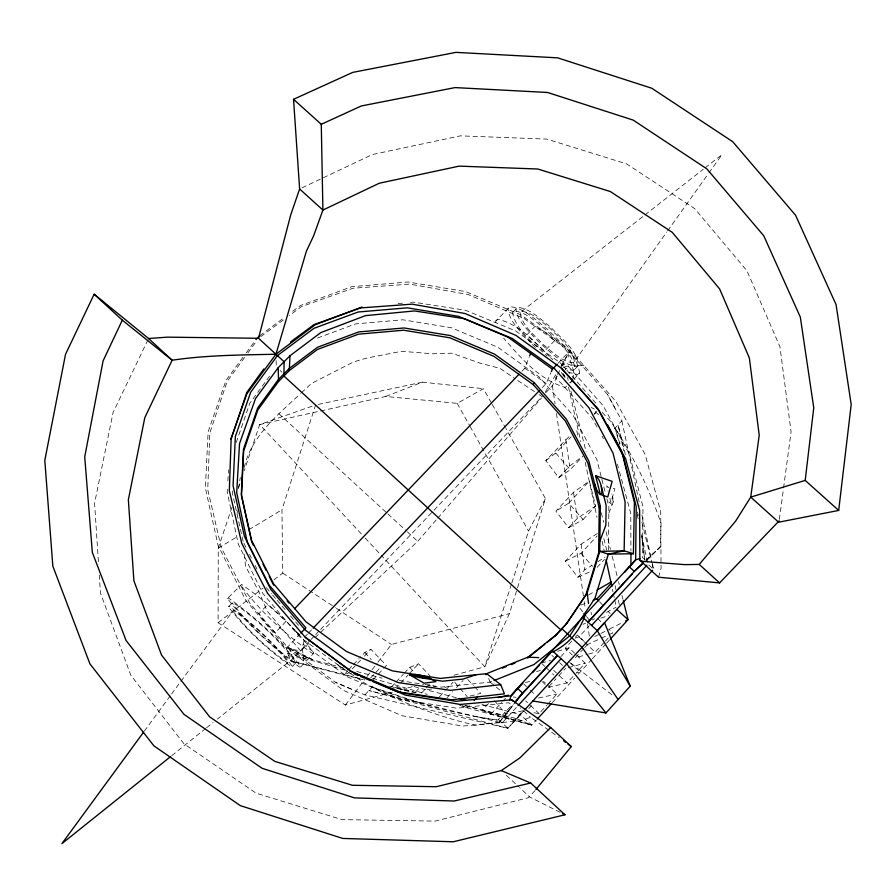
<?xml version="1.0" encoding="UTF-8"?>
<svg xmlns="http://www.w3.org/2000/svg" width="896" height="896" viewBox="0 0 896 896"><rect width="100%" height="100%" fill="white"/><g stroke="black" fill="none" stroke-linecap="round" stroke-linejoin="round"><path stroke-width="0.67" stroke-dasharray="4.48 3.36" d="M392.302 692.16L345.374 705.04L218.098 622.72L218.254 548.15L231.918 507.394M574.358 361.592C572.667 347.816 559.44 338.453 550.547 328.832C541.856 322.011 533.232 312.805 521.786 311.293L520.094 312.659C522.211 326.278 534.957 335.574 543.894 345.128C552.541 352.005 561.142 360.942 572.477 362.779L574.358 361.592L666.792 231.986M562.99 367.046L568.781 369.667L572.914 370.339L575.075 368.995C573.093 353.114 557.816 342.328 547.557 331.218C537.522 323.344 527.587 312.693 514.382 310.934L512.456 312.502C516.342 331.038 533.96 343.515 547.086 355.958M608.395 550.043L608.91 506.867L606.603 497.795M575.075 368.995L578.536 365.355C576.632 349.462 561.322 338.654 551.074 327.544C541.038 319.682 531.082 309.03 517.877 307.317L512.456 312.502M303.677 660.923L302.355 647.73L304.248 640.17M574.034 378.997L579.622 373.106C577.405 354.906 559.854 342.552 548.128 329.818C536.626 320.813 525.246 308.594 510.126 306.611L495.746 321.048L496.059 324.99M646.766 560.47L660.442 546.706L661.069 523.23L656.891 511.582A457.33 450.218 -21.1 0 0 618.744 433.922L610.859 421.658L601.059 411.197M613.2 501.95L611.867 494.066M232.68 490.974L232.546 493.752L243.253 541.957M237.138 513.442L237.294 510.686M227.371 489.238L227.214 492.016L238.291 544.186L262.864 593.555L299.342 636.586L345.206 670.13L347.738 671.182M227.864 480.917L228.514 469.818M779.352 519.467L783.384 489.362M783.563 487.995L791.078 431.894L779.957 346.808L747.029 270.883L694.77 208.69L626.618 163.89L546.862 139.104L460.354 135.856L372.366 154.538L299.622 188.978M238.504 488.667L240.296 477.49M572.51 379.669C575.758 370.888 570.226 362.32 567.986 353.92M658.515 577.214L661.069 568.221L660.688 511.426L645.154 454.485L615.72 401.173L574.448 354.894L524.126 318.562L468.014 294.47L409.707 284.122L352.957 288.243L301.414 306.656L289.33 315.571M453.981 675.226L484.814 666.758L509.421 613.648L545.44 498.546L505.882 428.523M273.963 579.802L282.733 573.07L281.96 509.779L315.594 404.981L259.694 424.558L244.261 470.579M511.403 584.293L484.814 666.758L381.282 555.363M511.829 582.96L528.55 531.082L545.44 498.546M238.526 487.67L239.859 483.728M236.208 442.501L249.816 403.211L269.875 375.726M608.843 513.184L613.648 500.864L612.562 496.462M244.194 467.454C251.496 435.848 277.805 414.904 300.328 393.77M521.942 371.19L524.843 368.155L529.166 357.112M542.293 387.554L546.146 383.51L550.872 372.758M147.974 339.774L113.075 412.552L94.584 503.238L98.459 562.61M545.642 392.818L552.384 385.739L559.014 372.859M562.71 365.691L563.954 363.272L565.578 369.79M499.038 722.758L514.819 702.733M560.963 366.878L569.318 351.478L607.499 394.464L615.171 408.531M556.864 375.682L555.498 378.123L561.12 383.197L592.066 418.006L598.08 428.949M557.536 374.472L560.258 369.611M545.339 392.034L556.069 374.17M561.075 365.837L570.382 350.358L520.968 314.888L465.674 291.603L408.038 281.982L351.747 286.698L300.451 305.525L290.55 312.883M594.586 414.03L595.851 412.048L594.653 413.605M594.059 414.389L596.467 410.995M667.598 230.854L708.142 174.003M708.949 172.872L721.918 154.683L704.323 168.448M244.541 357.515L227.248 381.259L209.843 432.835L207.738 489.63L221.323 547.792L249.894 603.243L291.581 651.963L343.515 690.413L401.99 715.725L462.784 726.062L521.483 720.72L530.488 717.192L559.306 737.688M247.834 353.002L256.883 340.558M243.006 357.224L226.027 380.374L208.141 431.726L205.363 488.096L218.131 545.642L245.762 600.309L286.485 648.166L300.686 651L308.829 643.373M246.232 352.822L255.136 340.704M144.379 731.102L170.766 695.083M171.584 693.963L233.341 610.333C253.758 624.904 272.989 642.454 288.12 662.458L217.437 719.074M345.374 705.04L366.296 677.499M367.125 676.39L371.314 670.88M372.142 669.782L377.16 663.163M378 662.066L391.384 644.437L509.421 613.648M337.288 664.53L365.053 683.379L378.538 690.368A434.325 414.109 22 0 0 462.672 722.12L475.082 725.245L499.33 722.221L512.635 705.51M499.33 722.221L513.397 704.995M535.046 790.563L528.349 797.754L435.086 821.106L341.992 819.616L256.099 793.184L183.926 743.77L130.816 675.259L100.442 592.995L99.266 575.042M561.714 365.982L563.954 363.272M314.933 637.661L417.715 541.363L436.845 519.198M437.752 518.146L541.565 397.858M343.325 667.946L313.992 660.218L290.506 650.832L287.627 646.957L335.866 682.528L364.874 694.893L507.864 728.269L520.318 714.605L531.72 725.133L536.379 720.026M533.915 712.746L539.101 713.608L546.627 705.376M547.568 704.346L556.976 694.053L547.344 684.97M548.195 687.366L567.078 682.998L573.429 676.054M576.565 655.032L585.2 663.163L576.15 673.075L580.205 672.067L568.848 661.64M588.571 654.069L595.224 652.198L604.486 642.062M605.416 641.054L608.194 638.008M552.227 702.677L574.605 678.182M578.334 674.106L591.461 659.747M592.402 658.717L605.528 644.336M606.469 643.317L609.28 640.226M421.366 703.326L372.176 687.109C412.843 702.072 454.787 714.067 497.75 720.126L512.613 704.301M571.726 641.144L565.163 648.29L572.23 654.965M575.478 637.056L577.349 635.018L587.44 644.515L600.13 638.736M488.477 703.573L482.35 710.226L504.213 715.814L505.848 714.034L522.939 710.808L520.195 707.874M560.829 656.701L568.994 647.808L574.65 653.229M575.187 638.109L579.04 636.866L589.254 625.733M523.88 710.718L507.864 728.269L368.928 690.57L502.141 722.971L517.104 706.653M482.35 710.226L490.862 714.157L514.27 720.261L522.939 710.808M465.371 705.544L516.824 718.715L523.41 711.536M528.786 708.568L531.44 705.678M549.069 686.414L556.046 678.798M558.667 675.942L565.622 668.349M583.688 648.614L575.266 657.821L587.238 654.45M584.629 647.584L587.44 644.515M490.862 714.157L501.894 702.173M502.813 701.176L505.568 698.174M597.341 533.478L581.09 544.208L565.365 561.142L577.886 577.237L584.83 569.733L591.954 565.331M462.414 705.645L466.95 707.851L469.381 705.667M597.061 567.414L604.397 559.474M447.014 697.827L452.67 691.723M456.434 687.658L463.03 680.546M565.365 561.142L580.978 553.347L597.117 535.942M421.59 692.955L425.342 688.923M426.283 687.915L430.035 683.883M583.061 519.512L595.638 506.005L589.378 481.074L573.485 492.363L555.934 511.134L568.646 527.71L583.061 519.512L568.691 503.194L555.934 511.134M439.41 696.83L444.83 690.984M445.738 690.01L452.973 682.214M415.598 691.947L419.216 688.072M568.646 527.71L577.304 518.426L595.638 506.005M391.44 686.963L395.114 683.043M396.032 682.058L403.368 674.218M404.286 673.232L409.797 667.352L418.555 663.802L429.99 675.842M393.523 688.274L396.894 686.986L399.717 683.962M400.658 682.954L408.195 674.89M409.136 673.882L418.555 663.802M568.691 503.194L589.378 481.074M370.686 677.869L379.299 668.685L377.496 666.658M568.882 436.766L545.798 460.566L558.712 477.658L569.632 466.032L581.997 456.758M372.893 679.93L377.395 675.125M378.302 674.162L386.411 665.515L370.843 649.264L364.862 652.456L360.069 657.53M558.712 477.658L570.259 469.661L583.083 455.997M364.874 694.893L372.982 686.246M614.309 428.938L621.891 420.862L607.499 394.464M360.674 660.05L348.656 672.806L344.176 675.102L347.637 670.723M348.589 669.704L352.419 665.65M353.382 664.63L359.117 658.549M364.37 656.13L370.843 649.264M545.798 460.566L555.766 453.062L571.032 436.867M300.787 666.859L313.813 653.128C294.403 626.405 268.8 603.142 241.595 584.405L227.483 598.539C247.475 624.814 272.664 647.83 299.499 667.05L300.787 666.859C280.941 640.349 255.472 617.142 228.435 598.013L227.483 598.539M570.304 382.928L573.104 379.982M305.547 636.16L307.474 634.144M308.437 633.136L312.278 629.093M309.938 640.606L290.696 660.834L287.717 653.285L290.506 650.832M310.901 639.598L314.742 635.555M315.706 634.536L319.558 630.493M320.522 629.485L540.837 397.869M292.398 666.445L296.139 662.514C278.79 639.374 256.558 619.114 232.949 602.403L228.357 606.726C245.907 629.642 267.904 649.746 291.312 666.624L292.398 666.445C274.949 643.362 252.75 623.112 229.186 606.301L228.357 606.726M286.485 648.166L300.35 633.618M558.107 363.227L570.382 350.358M646.509 559.854L660.923 546.392M645.826 560.459L660.442 546.706M301.347 392.829L311.618 383.376L353.584 361.906L366.218 358.21L401.61 351.288L432.611 353.797L451.909 353.181L479.203 362.902L500.226 368.458L515.122 378.75M495.746 321.048L497.885 319.278C519.926 324.318 536.043 343.28 551.566 358.624M171.763 755.653L205.475 728.65M206.562 727.787L213.091 722.557M521.786 311.293L643.843 215.779M644.952 214.917L703.226 169.31M218.098 622.72L263.01 588.213M569.699 382.827L572.141 380.99M259.762 335.765L283.954 317.778M260.747 336.661L283.83 319.626M578.536 365.355L576.352 366.722C559.854 363.306 547.658 349.664 535.55 338.834C528.114 329.874 517.115 321.182 515.928 308.907M597.89 561.669L605.013 557.278M579.622 373.106L577.125 374.618L569.072 372.322M218.254 548.15L237.126 536.782M248.92 529.67L281.96 509.779M566.686 386.366L565.051 387.341C539.459 379.826 520.61 357.694 503.642 338.117M588.526 594.989L594.574 591.506M361.334 533.904L259.694 424.558L385.75 396.458L457.195 403.346L483.358 388.674L491.546 403.166M592.189 619.987L594.563 618.722M606.446 612.371L615.955 607.298M594.72 636.574L599.659 634.077M600.891 633.45L608.294 629.698M609.526 629.07L623.112 622.194M583.083 624.355L585.558 623.134M601.406 638.154L607.746 635.253M609.022 634.682L612.819 632.946L609 629.339M577.886 577.237L590.274 571.637M424.984 684.555L441.392 687.142L490.134 682.125L492.71 681.094M385.75 396.458L422.397 382.144L483.358 388.674M580.776 605.125L587.003 602.694M564.122 367.181L571.256 365.075L584.058 365.669M317.565 338.005L355.488 323.926L402.875 319.794L451.382 327.768L497.885 347.29L539.358 377.126L573.104 415.352L596.848 459.558L601.563 478.05M600.835 618.162L608.518 615.496M444.842 687.512L447.944 686.47M557.648 651.291L568.994 647.808M541.363 663.096L550.648 660.397M400.355 689.954L412.418 686.638M536.525 671.53L540.434 670.466M568.232 667.654L585.2 663.163M469.997 696.102L480.771 693.325L474.253 686.403M525.437 682.539L530.533 681.24M318.293 404.41L422.397 382.144M538.485 697.973L556.976 694.053M313.813 653.128L312.469 653.397C285.466 634.547 260.154 611.486 240.587 584.987M288.12 662.458L287.19 662.626C266.896 647.998 247.811 630.56 232.602 610.691M296.139 662.514L295.03 662.715C271.578 645.926 249.558 625.811 232.098 602.84M431.626 689.002L428.064 689.528L426.608 688.677M398.07 303.565L405.003 302.904M410.536 302.378L413.314 302.12L465.651 310.285L515.715 330.949L560.269 362.802L565.97 369.275M612.147 504.504L609.414 502.634L607.264 498.747M513.251 696.976L515.984 697.312M399.269 680.501L423.629 684.342M476.694 716.789L497.75 720.126L502.141 722.971M427.694 684.981L430.349 685.451M288.68 655.726L305.469 658.515L306.051 657.048L308.829 657.619L308.84 658.37L288.086 647.584M488.645 678.485L490.134 682.125L494.11 683.066M433.037 686L435.579 686.616M359.755 678.507L290.696 660.834L344.176 675.102M389.547 686.134L415.274 692.72M343.806 674.778L366.475 680.579M396.614 688.285L412.115 692.261M356.675 671.474L382.155 678.182M414.064 686.594L456.501 697.782M481.88 704.469L520.318 714.605M466.95 707.851L531.72 725.133L516.824 718.715M287.717 653.285L345.632 670.342M372.411 678.227L427.291 694.389M464.778 705.421L531.72 725.133M348.656 672.806L351.198 673.557M396.894 686.986L418.018 693.19M459.715 705.443L467.477 707.717M613.222 488.208L614.88 488.79L610.904 502.365L609.739 497.728M351.333 689.125L335.866 682.528M504.213 715.814L514.27 720.261M287.627 646.957L313.992 660.218M560.123 812.325L529.749 797.003L519.579 787.573M591.214 407.445L594.362 409.058M534.52 391.653L516.275 379.546M539.067 394.587L542.483 396.794M282.733 573.07L335.306 607.6M336.47 608.373L391.384 644.437M524.843 368.155L546.146 383.51M302.938 644.112L347.794 677.062L401.094 699.541L456.714 708.232L508.928 702.744L512.31 705.858M571.032 663.32L612.64 695.318M490.134 682.125L500.349 690.48M644.986 559.698L642.477 557.413L642.981 506.822L629.563 454.608L603.299 405.866L567.829 365.781M648.782 565.029L653.498 569.307L651.75 561.109M280.09 370.418L281.994 372.165M278.757 413.627L386.837 512.971M387.867 513.923L406.392 530.958M407.422 531.899L417.715 541.363M523.634 710.875L530.488 717.192M498.534 719.645L507.864 728.269M506.352 775.309L518.56 786.632M584.685 642.264L595.224 652.198M559.552 662.626L562.587 665.482M559.384 675.741L567.078 682.998M546.795 668.293L553.885 674.979M542.114 681.632L545.16 684.499M530.365 690.312L535.438 695.106M530.41 705.421L539.101 713.608M532.47 344.546L535.461 347.413M551.891 655.346L553.694 657.082M553.661 670.309L556.494 673.03M542.27 663.97L544.981 666.568M543.547 681.352L545.429 683.166M523.802 684.062L526.523 686.661M525.638 700.874L527.531 702.688M597.621 618.542L602.302 623.034M579.04 636.866L583.744 641.368M598.55 414.758L595.739 411.947M550.558 357.538L552.787 359.766M467.723 679.47L473.323 685.406M365.131 537.992L380.33 554.344M530.477 342.642C521.942 332.394 509.398 322.47 507.942 308.437M599.614 601.776L603.142 605.718M608.44 611.643L610.198 613.614M364.862 652.456L371.179 659.557M580.978 553.347L592.558 566.384M566.888 370.317L596.4 403.816M409.797 667.352L415.016 673.31M555.766 453.062L570.259 469.661M608.765 487.738L606.704 485.845L608.059 491.131M454.765 682.282L459.245 687.467M460.141 688.498L467.309 696.797M494.592 700.851L505.848 714.034M266.381 587.653L271.746 593.958M272.642 595.011L276.226 599.222M277.122 600.275L285.186 609.728M290.562 616.034L300.406 627.592M300.686 651L267.21 611.15L258.832 591.595L245.594 566.227L243.97 552.664M579.925 608.182L583.206 612.349M586.488 616.515L588.952 619.64M563.707 376.298L560.224 370.518M562.979 373.307L566.026 378.739M492.229 404.376L505.198 427.314M457.195 403.346L469.426 425.242M470.109 426.462L528.55 531.082M602.09 436.24L603.422 438.67M243.88 543.189L247.005 549.371M249.502 554.31L251.373 558.018M255.125 565.421L257.006 569.128M563.886 374.685L564.85 377.294M568.512 387.061L580.776 441.728M619.998 444.013L615.059 428.142L619.685 444.282M617.456 464.206L618.475 467.958M619.483 471.71L630.773 513.486L630.918 551.074M601.899 479.371L605.606 493.909M576.755 430.797L578.413 437.427M603.826 538.608L606.76 550.301M567.538 377.608L568.187 380.218M570.886 390.992L586.107 451.886M601.328 512.781L603.691 522.256M606.054 531.731L610.456 549.326M612.147 556.091L617.221 576.386M618.576 581.806L619.248 584.506M621.958 595.336L622.966 599.39M625.374 454.586L618.106 424.894L623.616 450.722M641.917 522.066L651.84 562.554M652.176 563.909L653.498 569.307M615.104 585.648L615.989 589.602M618.341 600.13L619.528 605.394M637.224 514.472L638.389 519.882M641.57 534.778L647.842 564.166M585.178 462.213L596.994 517.294M602.123 541.24L604.106 550.491M612.416 589.21L612.987 591.898M613.278 593.242L614.432 598.618M614.723 599.962L615.866 605.338M621.891 420.862L639.867 505.322M641.894 514.797L651.459 559.742M637.571 512.019L638.288 515.928M641.76 536.077L644.773 560.045L642.096 537.264M565.723 439.421L569.632 466.032M573.485 492.363L577.304 518.426M581.09 544.208L584.83 569.733M591.035 612.091L591.416 614.723M552.384 385.739L555.038 403.726M556.472 413.426L583.442 596.165M584.259 601.698L585.29 608.619M587.53 623.851L589.781 639.083M276.125 360.595L276.282 366.934M285.981 621.443L275.15 632.766L266.19 623.874L258.866 613.738L267.758 604.486L285.981 621.443M554.635 340.581L544.555 351.12L526.702 335.003L534.979 326.39L545.686 332.36L554.635 340.581M299.589 635.23L292.421 627.838L299.589 635.23"/><path stroke-width="1.34" d="M639.856 558.522L635.97 559.798L624.814 571.939L635.656 559.518L636.205 506.52L623.269 456.019L597.878 408.867L561.366 368.222M546.974 642.522L555.587 635.634L566.093 624.221L585.906 594.798L598.64 552.866L599.222 507.886L587.798 462.918L565.286 420.941L533.288 384.653L493.931 356.339L449.77 337.792L403.648 330.221L358.546 334.174L317.43 349.474L289.285 370.586L278.544 381.461L257.869 409.853L243.645 451.046L241.494 496.082L251.698 541.856L253.579 545.574M598.64 552.866L599.749 551.387L600.331 506.251L588.862 461.126L566.261 419.003L534.15 382.592L494.648 354.178L450.341 335.563L404.051 327.97L358.781 331.923L317.52 347.278L289.274 368.458L278.499 379.366L257.746 407.859L243.466 449.198L241.315 494.379L251.552 540.322L273.582 583.811L305.962 621.779L346.472 651.504L392.28 670.858L440.149 678.418L486.651 673.646L528.483 656.914L556.55 634.435L567.09 622.989L586.97 593.466L599.749 551.387L624.131 550.816L633.405 553.717L634.379 502.499L621.712 451.405L607.432 424.558M599.749 551.387L608.35 554.142L624.131 550.816L625.106 501.917L613.054 453.174L588.986 407.826L554.59 368.76L512.165 338.419L464.453 318.718L414.512 310.934L365.546 315.627L320.768 332.606L289.99 355.768L289.285 370.586M618.117 699.53L582.064 647.27L561.826 628.712L560.84 629.922L283.92 376.018L284.11 361.715L258.53 338.285L290.763 214.738L299.622 188.978L293.541 99.31L352.722 72.397L455.885 52.371L557.603 57.837L651.762 88.234L732.749 141.725L795.558 215.242L836.058 304.595L851.2 404.51L838.69 510.429L805.202 480.402L813.758 407.826L800.318 317.061L763.75 235.771L706.787 168.818L633.192 120.098L547.546 92.467L455.045 87.595L361.312 105.963L321.272 124.309L322.907 210.067L313.667 235.715L306.365 251.272L275.946 354.234L246.915 393.747L230.698 439.387M509.858 699.955L510.866 695.856L513.15 693L629.227 566.765L634.301 571.379L643.037 563.136L634.301 571.379L588.011 622.16L632.307 573.966M305.211 637.235L350.672 671.171L402.158 692.888L455.907 701.288L510.866 695.856M599.883 541.15L605.875 525.123L606.122 505.232L601.283 486.237A18.906 9.318 81.6 0 0 598.629 479.282L595.594 475.765L600.342 494.435L607.734 497L612.17 481.342L595.594 475.765M529.648 355.891L530.611 353.438L508.01 337.187L458.494 316.333L407.389 307.832L358.176 311.998L313.981 328.306L277.424 355.6L250.622 392.336L235.357 436.554L233.072 485.699L244.462 536.48L269.192 585.166L305.894 627.805L301.28 632.654M779.173 520.834L719.6 582.893L658.515 577.214L639.867 560.258L639.632 510.44L625.643 458.819L598.998 410.424L561.59 368.39L515.928 335.395L465.002 313.51L412.082 304.147L360.595 307.922L313.88 324.677L290.573 341.947M585.166 615.272L583.733 618.834C578.032 633.035 567.426 644.526 553.773 651.426L550.894 652.546M533.288 384.653L534.15 382.592M551.398 371.56L552.451 369.163L557.166 364.213M94.158 294.213L122.304 320.163L103.096 360.875L84.717 456.882L92.333 552.429L126.09 640.517L184.016 714.403L262.08 768.275L354.48 797.888L454.16 801.013L530.701 783.014L564.973 814.778L453.253 841.77L342.742 838.443L240.33 805.638L153.888 745.842L89.914 663.846L52.842 566.171L44.8 460.387L65.531 354.29L94.158 294.213L148.579 338.52L172.133 360.226C206.483 355.107 241.214 354.984 275.946 354.234L315.235 324.733L362.062 307.003M485.934 674.699L486.651 673.646L500.73 684.656L504.426 693.829L451.584 699.798L397.197 691.723L373.106 681.71M599.222 507.886L600.331 506.251M263.827 368.928L246.803 392.426L231.134 439.186L229.331 490.638L241.73 543.278L267.646 593.41L305.402 637.448L352.386 672.19L405.261 695.072L460.219 704.435L511.638 699.798L550.682 727.53L571.29 746.558L535.931 789.488M255.942 339.595L259.762 335.765M289.99 355.768L278.208 367.674L255.45 398.698L239.534 443.61L236.701 492.61L247.296 542.326L270.715 589.299L305.424 630.202L349.037 662.077L398.507 682.618L450.307 690.334L500.73 684.656M143.55 732.222L61.925 843.629L170.677 756.526M555.587 635.634L556.55 634.435M566.093 624.221L567.09 622.989M515.2 691.051L517.451 688.318L522.57 693.045L514.842 702.744L522.57 693.045L557.48 655.413L516.376 700.213M639.867 560.258L642.936 561.389L684.701 564.637L699.25 564.435L735.594 521.181L750.736 497.112L759.226 435.21L749.347 357.941L719.622 288.904L672.224 232.31L610.322 191.531L537.813 169.008L459.178 166.13L379.277 183.232L322.907 210.067L299.622 188.978M532.795 700.986L605.965 712.958L630.224 686.157L604.542 622.675L597.296 630.661L630.224 686.157M537.32 719.006L551.298 703.707M610.221 639.206L628.04 619.696L623.314 600.746M518.045 705.634L561.075 658.717M591.595 625.442L646.901 565.186M524.698 709.89L652.557 570.326M593.23 600.275L596.971 598.819L611.106 583.453M511.157 695.554L514.45 691.97M511.414 695.677L514.942 691.835M516.712 689.92L522.894 683.189M532.627 672.605L539.616 665M542.237 662.155L550.088 653.621M474.13 700.526L477.926 696.416M313.242 628.085L539.403 390.589M294.627 608.709L519.042 374.214M550.682 727.53L519.781 758.005L501.267 770.594L436.408 786.71L352.374 785.277L274.848 761.398L209.63 716.845L161.538 655.066L133.896 580.821L128.352 499.722L144.805 417.67L172.133 360.226L122.304 320.163M527.621 658.034L544.824 644.246M596.994 590.117L611.509 581.773M625.576 620.939L628.04 619.696L616.739 609.37M502.354 668.136L506.15 666.624M511.202 664.597L514.987 663.085M493.998 680.579L533.904 664.597L569.666 635.902L595.011 598.181L608.35 554.142L633.405 553.717M476.157 674.722L463.086 679.078L442.523 681.195L422.408 678.026A19.354 3.842 9.4 0 1 414.534 676.424L409.584 674.789L429.386 677.914L435.926 681.632L424.088 683.178L409.584 674.789M805.202 480.402L750.736 497.112L778.613 522.211L838.69 510.429M498.008 697.603L508.323 695.184M148.579 338.52L167.395 337.154L258.53 338.285M527.811 657.194L538.776 657.608M422.408 678.026L429.8 678.294L424.413 676.278A19.634 3.942 9.4 0 0 416.584 674.688M459.178 698.488L465.864 700.246M354.077 673.814L357.885 675.394M360.427 676.446L364.224 678.026M366.766 679.078L370.563 680.658M501.267 770.594L530.701 783.014M562.542 813.557L564.973 814.778M530.611 353.438L552.451 369.163M563.662 740.914L565.846 742.526M568.019 744.139L571.29 746.558M293.541 99.31L321.272 124.309M699.25 564.435L719.6 582.893M583.038 617.613L597.296 630.661M552.485 650.832L566.776 663.958L605.965 712.958M511.638 699.798L513.229 701.266M596.971 598.819L598.741 600.79M287.101 600.958L288.893 603.053M584.035 613.39L585.67 615.474M262.987 564.144L266.123 570.338M269.259 576.531L273.65 585.189M606.088 559.742L611.834 586.522M601.283 486.237L601.989 492.509L601.126 494.413L599.402 493.819L597.307 490.896A19.141 9.531 81.8 0 1 594.664 483.974M587.182 592.782L588.549 603.534M278.208 367.674L278.544 381.461M630.93 553.851L630.963 564.984"/></g></svg>
